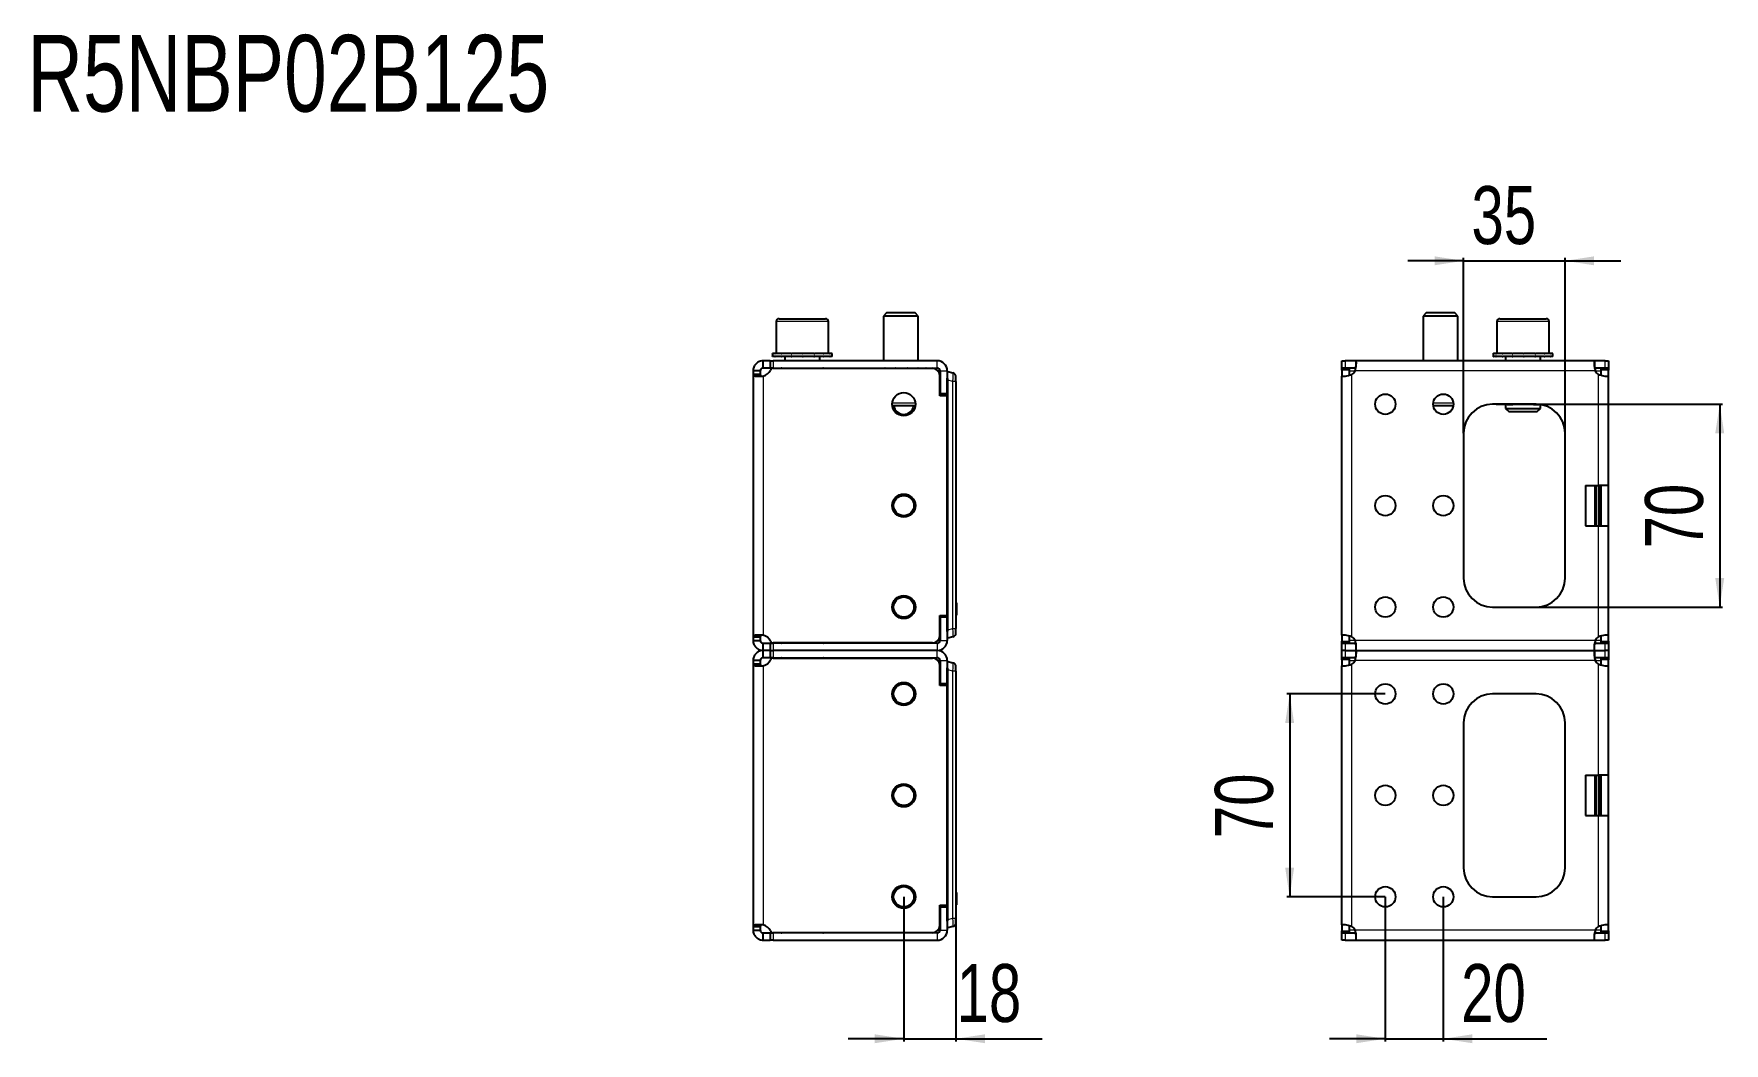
# Model space of a CAD drawing. Header units: millimetres. Extents: x 0 to 3180, y -308 to 602.
# Drawn here: x 1529 to 2112, y 254 to 602 of the extents above; entities that cross this region are included whole.
import ezdxf

# ---------------------------------------------------------------- set-up
doc = ezdxf.new("R2010")
doc.units = ezdxf.units.MM
doc.layers.add('FORMAT', color=7, linetype='Continuous')
doc.styles.add('SLDTEXTSTYLE0', font='TXT', dxfattribs={"width": 0.75})
doc.dimstyles.new('SLDDIMSTYLE0', dxfattribs={"dimtxt": 20, "dimasz": 10, "dimexe": 0, "dimexo": 0.0625, "dimgap": 5, "dimtad": 2, "dimdec": 1, "dimrnd": 1e-09, "dimzin": 12, "dimdsep": 46, "dimtxsty": 'SLDTEXTSTYLE0', "dimsah": 1, "dimcen": 0.09, "dimadec": 0, "dimazin": 3, "dimtfac": 1, "dimtofl": 0, "dimtmove": 0, "dimatfit": 3, "dimfxl": 0, "dimfrac": 2, "dimtolj": 1, "dimtzin": 12, "dimarcsym": 0})
doc.dimstyles.new('SLDDIMSTYLE1', dxfattribs={"dimtxt": 20, "dimasz": 10, "dimexe": 0, "dimexo": 0.0625, "dimgap": 5, "dimtad": 2, "dimdec": 1, "dimrnd": 1e-09, "dimzin": 12, "dimdsep": 46, "dimtxsty": 'SLDTEXTSTYLE0', "dimsah": 1, "dimcen": 0.09, "dimadec": 0, "dimazin": 3, "dimtfac": 1, "dimtmove": 0, "dimatfit": 0, "dimfxl": 0, "dimfrac": 2, "dimtolj": 1, "dimtzin": 12, "dimarcsym": 0})

# ---------------------------------------------------------------- blocks, each defined once
blk = doc.blocks.new('_D_4')
at = {"layer": 'FORMAT'}
for p, q in [((1828.82, 304.38), (1828.82, 254.38)), ((1846.82, 299.63), (1846.82, 254.38)), ((1828.82, 255.38), (1809.59, 255.38)), ((1828.82, 255.38), (1846.82, 255.38)), ((1846.82, 255.38), (1876.6, 255.38))]:
    blk.add_line(p, q, dxfattribs=at)
for points in [[(1828.82, 255.38), (1818.82, 256.92), (1818.82, 253.85)], [(1846.82, 255.38), (1856.82, 253.85), (1856.82, 256.92)]]:
    blk.add_solid(points, dxfattribs=at)
at = {"layer": 'FORMAT', "insert": (1847.04, 281.17), "char_height": 20, "attachment_point": 1, "style": 'SLDTEXTSTYLE0'}
blk.add_mtext('18', dxfattribs=at)
blk = doc.blocks.new('_D_7')
at = {"layer": 'FORMAT'}
for p, q in [((2046.95, 474.39), (2111.3, 474.39)), ((2110.3, 474.39), (2110.3, 404.39)), ((2046.95, 404.39), (2111.3, 404.39))]:
    blk.add_line(p, q, dxfattribs=at)
for points in [[(2110.3, 474.39), (2108.76, 464.39), (2111.84, 464.39)], [(2110.3, 404.39), (2111.84, 414.39), (2108.76, 414.39)]]:
    blk.add_solid(points, dxfattribs=at)
at = {"layer": 'FORMAT', "insert": (2084.52, 424.61), "char_height": 20, "attachment_point": 1, "rotation": 90, "style": 'SLDTEXTSTYLE0'}
blk.add_mtext('70', dxfattribs=at)
blk = doc.blocks.new('_D_8')
at = {"layer": 'FORMAT'}
for p, q in [((2021.94, 464.4), (2021.94, 524.89)), ((2056.94, 464.4), (2056.94, 524.89)), ((2021.94, 523.89), (2002.71, 523.89)), ((2021.94, 523.89), (2056.94, 523.89)), ((2056.94, 523.89), (2076.17, 523.89))]:
    blk.add_line(p, q, dxfattribs=at)
for points in [[(2021.94, 523.89), (2011.94, 525.43), (2011.94, 522.35)], [(2056.94, 523.89), (2066.94, 522.35), (2066.94, 525.43)]]:
    blk.add_solid(points, dxfattribs=at)
at = {"layer": 'FORMAT', "insert": (2024.66, 549.67), "char_height": 20, "attachment_point": 1, "style": 'SLDTEXTSTYLE0'}
blk.add_mtext('35', dxfattribs=at)
blk = doc.blocks.new('_D_9')
at = {"layer": 'FORMAT'}
for p, q in [((1994.94, 304.38), (1994.94, 254.38)), ((2014.94, 304.38), (2014.94, 254.38)), ((1994.94, 255.38), (1975.71, 255.38)), ((1994.94, 255.38), (2014.94, 255.38)), ((2014.94, 255.38), (2050.66, 255.38))]:
    blk.add_line(p, q, dxfattribs=at)
for points in [[(1994.94, 255.38), (1984.94, 256.92), (1984.94, 253.85)], [(2014.94, 255.38), (2024.94, 253.85), (2024.94, 256.92)]]:
    blk.add_solid(points, dxfattribs=at)
at = {"layer": 'FORMAT', "insert": (2021.1, 281.17), "char_height": 20, "attachment_point": 1, "style": 'SLDTEXTSTYLE0'}
blk.add_mtext('20', dxfattribs=at)
blk = doc.blocks.new('_D_10')
at = {"layer": 'FORMAT'}
for p, q in [((1994.93, 374.39), (1960.94, 374.39)), ((1961.94, 374.39), (1961.94, 304.39)), ((1994.93, 304.39), (1960.94, 304.39))]:
    blk.add_line(p, q, dxfattribs=at)
for points in [[(1961.94, 374.39), (1960.4, 364.39), (1963.47, 364.39)], [(1961.94, 304.39), (1963.47, 314.39), (1960.4, 314.39)]]:
    blk.add_solid(points, dxfattribs=at)
at = {"layer": 'FORMAT', "insert": (1936.15, 324.61), "char_height": 20, "attachment_point": 1, "rotation": 90, "style": 'SLDTEXTSTYLE0'}
blk.add_mtext('70', dxfattribs=at)

msp = doc.modelspace()

# ---------------------------------------------------------------- linework, layer by layer
at = {"color": 7, "linetype": 'Continuous', "lineweight": 25}
for p, q in [((1784.82, 502.89), (1784.82, 491.89)), ((1785.82, 503.89), (1801.82, 503.89)), ((1802.82, 491.89), (1802.82, 502.89)), ((1822.89, 505.89), (1821.82, 504.82)), ((1821.82, 504.82), (1821.82, 489.39)), ((1833.82, 504.82), (1821.82, 504.82)), ((1832.74, 505.89), (1822.89, 505.89)), ((1833.82, 504.82), (1832.74, 505.89)), ((1833.82, 489.39), (1833.82, 504.82)), ((2009.02, 505.89), (2007.94, 504.82)), ((2007.94, 504.82), (2007.94, 489.39)), ((2019.94, 504.82), (2007.94, 504.82)), ((2018.87, 505.89), (2009.02, 505.89)), ((2019.94, 504.82), (2018.87, 505.89)), ((2019.94, 489.39), (2019.94, 504.82)), ((2033.44, 502.89), (2033.44, 491.89)), ((2034.44, 503.89), (2042.26, 503.89)), ((2042.26, 503.89), (2050.44, 503.89)), ((2051.44, 491.89), (2051.44, 502.89)), ((1783.57, 491.89), (1783.57, 490.89)), ((1783.57, 491.89), (1783.57, 491.64)), ((1784.37, 491.89), (1783.57, 491.89)), ((1783.57, 491.89), (1783.57, 491.89)), ((1783.57, 490.89), (1783.57, 491.14)), ((1784.37, 490.89), (1783.57, 490.89)), ((1783.57, 490.89), (1783.57, 490.89)), ((1784.37, 491.89), (1784.47, 491.89)), ((1784.37, 490.89), (1784.47, 490.89)), ((1784.47, 491.89), (1784.47, 491.64)), ((1786.61, 491.89), (1784.47, 491.89)), ((1784.47, 490.89), (1784.47, 491.14)), ((1786.61, 490.89), (1784.47, 490.89)), ((1786.61, 491.89), (1786.79, 491.89)), ((1786.61, 490.89), (1786.79, 490.89)), ((1786.79, 491.89), (1786.79, 491.64)), ((1789.94, 491.89), (1786.79, 491.89)), ((1786.79, 490.89), (1786.79, 491.14)), ((1789.94, 490.89), (1786.79, 490.89)), ((1787.82, 490.89), (1787.82, 489.39)), ((1789.94, 491.89), (1790.18, 491.89)), ((1789.94, 490.89), (1790.18, 490.89)), ((1790.18, 491.89), (1790.18, 491.64)), ((1793.87, 491.89), (1790.18, 491.89)), ((1790.18, 490.89), (1790.18, 491.14)), ((1793.87, 490.89), (1790.18, 490.89)), ((1793.87, 491.89), (1793.96, 491.89)), ((1793.87, 490.89), (1794.05, 490.89)), ((1794.05, 490.89), (1794.12, 490.89)), ((1794.08, 491.89), (1794.12, 491.89)), ((1794.12, 491.89), (1794.12, 491.64)), ((1797.79, 491.89), (1794.12, 491.89)), ((1794.12, 490.89), (1794.12, 491.14)), ((1797.79, 490.89), (1794.12, 490.89)), ((1797.79, 491.89), (1798.02, 491.89)), ((1797.79, 490.89), (1798.02, 490.89)), ((1798.02, 491.89), (1798.02, 491.64)), ((1801.1, 491.89), (1798.02, 491.89)), ((1798.02, 490.89), (1798.02, 491.14)), ((1801.1, 490.89), (1798.02, 490.89)), ((1799.82, 489.39), (1799.82, 490.89)), ((1801.1, 491.89), (1801.28, 491.89)), ((1801.1, 490.89), (1801.28, 490.89)), ((1801.28, 491.89), (1801.28, 491.64)), ((1803.31, 491.89), (1801.28, 491.89)), ((1801.28, 490.89), (1801.28, 491.14)), ((1803.31, 490.89), (1801.28, 490.89)), ((1803.31, 491.89), (1803.4, 491.89)), ((1803.31, 490.89), (1803.4, 490.89)), ((1803.4, 491.89), (1803.4, 491.64)), ((1804.07, 491.89), (1803.4, 491.89)), ((1803.4, 490.89), (1803.4, 491.14)), ((1804.07, 490.89), (1803.4, 490.89)), ((1804.07, 490.89), (1804.07, 491.89)), ((2032.19, 491.89), (2032.19, 490.89)), ((2032.19, 491.89), (2032.2, 491.89)), ((2032.19, 490.89), (2032.2, 490.89)), ((2032.2, 491.89), (2032.2, 491.64)), ((2033.03, 491.89), (2032.2, 491.89)), ((2032.2, 490.89), (2032.2, 491.14)), ((2033.03, 490.89), (2032.2, 490.89)), ((2033.03, 491.89), (2033.13, 491.89)), ((2033.03, 490.89), (2033.13, 490.89)), ((2033.13, 491.89), (2033.13, 491.64)), ((2035.3, 491.89), (2033.13, 491.89)), ((2033.13, 490.89), (2033.13, 491.14)), ((2035.3, 490.89), (2033.13, 490.89)), ((2035.3, 491.89), (2035.48, 491.89)), ((2035.3, 490.89), (2035.48, 490.89)), ((2035.48, 491.89), (2035.48, 491.64)), ((2038.65, 491.89), (2035.48, 491.89)), ((2035.48, 490.89), (2035.48, 491.14)), ((2038.65, 490.89), (2035.48, 490.89)), ((2036.44, 490.89), (2036.44, 489.39)), ((2038.65, 491.89), (2038.89, 491.89)), ((2038.65, 490.89), (2038.89, 490.89)), ((2038.89, 491.89), (2038.89, 491.64)), ((2042.59, 491.89), (2038.89, 491.89)), ((2038.89, 490.89), (2038.89, 491.14)), ((2042.59, 490.89), (2038.89, 490.89)), ((2042.59, 491.89), (2042.66, 491.89)), ((2042.59, 490.89), (2042.74, 490.89)), ((2042.74, 490.89), (2042.84, 490.89)), ((2042.79, 491.89), (2042.84, 491.89)), ((2042.84, 491.89), (2042.84, 491.64)), ((2046.5, 491.89), (2042.84, 491.89)), ((2042.84, 490.89), (2042.84, 491.14)), ((2046.5, 490.89), (2042.84, 490.89)), ((2046.5, 491.89), (2046.73, 491.89)), ((2046.5, 490.89), (2046.73, 490.89)), ((2046.73, 491.89), (2046.73, 491.64)), ((2049.79, 491.89), (2046.73, 491.89)), ((2046.73, 490.89), (2046.73, 491.14)), ((2049.79, 490.89), (2046.73, 490.89)), ((2048.44, 489.39), (2048.44, 490.89)), ((2049.79, 491.89), (2049.96, 491.89)), ((2049.79, 490.89), (2049.96, 490.89)), ((2049.96, 491.89), (2049.96, 491.64)), ((2051.97, 491.89), (2049.96, 491.89)), ((2049.96, 490.89), (2049.96, 491.14)), ((2051.97, 490.89), (2049.96, 490.89)), ((2051.97, 491.89), (2052.06, 491.89)), ((2051.97, 490.89), (2052.06, 490.89)), ((2052.06, 491.89), (2052.06, 491.64)), ((2052.69, 491.89), (2052.06, 491.89)), ((2052.06, 490.89), (2052.06, 491.14)), ((2052.69, 490.89), (2052.06, 490.89)), ((2052.69, 490.89), (2052.69, 491.89)), ((1776.82, 485.89), (1776.82, 484.67)), ((1779.32, 485.89), (1776.82, 485.89)), ((1776.82, 484.67), (1776.82, 394.11)), ((1779.32, 484.67), (1776.82, 484.67)), ((1779.32, 485.89), (1779.32, 484.67)), ((1780.32, 486.89), (1780.32, 489.39)), ((1782.72, 489.39), (1780.32, 489.39)), ((1782.72, 486.89), (1780.32, 486.89)), ((1782.72, 489.39), (1782.72, 486.89)), ((1782.72, 489.39), (1783.72, 489.39)), ((1783.72, 486.89), (1782.72, 486.89)), ((1840.32, 489.39), (1783.72, 489.39)), ((1783.72, 486.89), (1840.32, 486.89)), ((1783.74, 486.79), (1838.72, 486.79)), ((1817.57, 486.89), (1817.57, 486.79)), ((1817.86, 486.89), (1817.86, 486.79)), ((1819.55, 486.89), (1819.55, 486.79)), ((1822.49, 486.89), (1822.49, 486.79)), ((1826.25, 486.89), (1826.25, 486.79)), ((1830.25, 486.89), (1830.25, 486.79)), ((1833.87, 486.89), (1833.87, 486.79)), ((1836.58, 486.89), (1836.58, 486.79)), ((1837.95, 486.89), (1837.95, 486.79)), ((1838.07, 486.79), (1838.07, 486.89)), ((1841.22, 477.29), (1841.22, 484.29)), ((1841.32, 485.89), (1841.32, 477.94)), ((1843.82, 485.89), (1843.82, 477.94)), ((1843.82, 485.64), (1844.02, 485.64)), ((1844.02, 485.64), (1845.71, 485.19)), ((1979.94, 486.89), (1979.94, 489.39)), ((1979.94, 489.39), (1981.05, 489.39)), ((1981.05, 486.89), (1979.94, 486.89)), ((1979.94, 486.89), (1979.94, 486.79)), ((1979.94, 486.79), (1982.44, 486.79)), ((1979.94, 486.18), (1979.94, 486.79)), ((1979.94, 486.18), (1979.94, 484.12)), ((1979.94, 394.67), (1979.94, 484.12)), ((1979.94, 484.12), (1981.04, 484.12)), ((1984.77, 489.39), (1981.05, 489.39)), ((1984.77, 486.89), (1981.05, 486.89)), ((1982.44, 486.79), (1982.44, 486.18)), ((1982.44, 486.18), (1982.44, 484.36)), ((2067.11, 489.39), (1984.77, 489.39)), ((1984.77, 489.39), (1984.77, 487.18)), ((2067.11, 489.39), (2067.11, 486.89)), ((2070.83, 489.39), (2067.11, 489.39)), ((2070.83, 486.89), (2067.11, 486.89)), ((2069.44, 486.79), (2071.94, 486.79)), ((2069.44, 486.18), (2069.44, 486.79)), ((2069.44, 484.34), (2069.44, 486.18)), ((2070.83, 489.39), (2071.94, 489.39)), ((2071.94, 486.89), (2070.83, 486.89)), ((2071.94, 489.39), (2071.94, 486.89)), ((2071.94, 486.79), (2071.94, 486.89)), ((2071.94, 486.79), (2071.94, 486.18)), ((2071.94, 484.12), (2071.94, 486.18)), ((2071.94, 446.39), (2071.94, 484.12)), ((1841.22, 478.87), (1841.32, 478.66)), ((1843.82, 395.92), (1843.82, 483.37)), ((1844.02, 396.54), (1844.02, 482.74)), ((1846.82, 482.29), (1846.82, 483.74)), ((1846.82, 482.29), (1846.82, 407.84)), ((1832.79, 473.89), (1824.85, 473.89)), ((1843.82, 477.29), (1841.22, 477.29)), ((1843.82, 477.94), (1841.32, 477.94)), ((1843.82, 477.29), (1843.82, 401.49)), ((2018.41, 473.89), (2011.48, 473.89)), ((2046.94, 474.39), (2031.94, 474.39)), ((2033.61, 474.29), (2033.59, 474.29)), ((2033.61, 474.29), (2033.61, 474.29)), ((2033.71, 474.29), (2033.61, 474.29)), ((2033.71, 474.39), (2033.71, 474.29)), ((2036.97, 474.29), (2033.71, 474.29)), ((2036.44, 474.29), (2036.44, 472.97)), ((2036.44, 472.97), (2037.52, 471.89)), ((2036.44, 472.97), (2042.3, 472.97)), ((2036.97, 474.29), (2038.87, 474.29)), ((2039.42, 474.29), (2038.87, 474.29)), ((2045.46, 474.29), (2039.42, 474.29)), ((2042.3, 472.97), (2048.44, 472.97)), ((2046.02, 474.29), (2045.46, 474.29)), ((2046.02, 474.29), (2047.92, 474.29)), ((2047.37, 471.89), (2048.44, 472.97)), ((2048.35, 474.29), (2047.92, 474.29)), ((2048.44, 472.97), (2048.44, 474.28)), ((2037.52, 471.89), (2042.33, 471.89)), ((2042.33, 471.89), (2047.37, 471.89)), ((2021.94, 464.39), (2021.94, 414.39)), ((2056.94, 414.39), (2056.94, 464.39)), ((2063.94, 446.39), (2068.44, 446.39)), ((2063.94, 446.39), (2063.94, 432.39)), ((2071.94, 446.39), (2068.44, 446.39)), ((2069.44, 432.39), (2069.44, 446.39)), ((2071.94, 432.39), (2071.94, 446.39)), ((2063.94, 432.39), (2068.44, 432.39)), ((2068.44, 432.39), (2071.94, 432.39)), ((2071.94, 394.67), (2071.94, 432.39)), ((1846.82, 407.84), (1846.82, 399.64)), ((1847.02, 405.9), (1846.82, 405.9)), ((1847.02, 405.86), (1846.82, 405.86)), ((1847.02, 405.84), (1846.82, 405.84)), ((1847.02, 405.4), (1847.02, 402.08)), ((2031.94, 404.39), (2046.94, 404.39)), ((1841.22, 401.49), (1843.82, 401.49)), ((1841.22, 394.49), (1841.22, 401.49)), ((1841.22, 400.41), (1841.32, 400.63)), ((1841.32, 400.84), (1841.32, 392.89)), ((1843.82, 400.84), (1841.32, 400.84)), ((1843.82, 400.84), (1843.82, 392.89)), ((1847.02, 401.64), (1846.82, 401.64)), ((1847.02, 401.59), (1846.82, 401.59)), ((1846.82, 399.64), (1846.82, 396.99)), ((1846.82, 395.54), (1846.82, 396.99)), ((1776.82, 394.11), (1779.32, 394.11)), ((1776.82, 394.11), (1776.82, 392.89)), ((1776.82, 392.89), (1779.32, 392.89)), ((1779.32, 394.11), (1779.32, 392.89)), ((1780.32, 389.39), (1780.32, 391.89)), ((1780.32, 391.89), (1782.72, 391.89)), ((1782.72, 391.89), (1782.72, 389.39)), ((1782.72, 391.89), (1783.72, 391.89)), ((1840.32, 391.89), (1783.72, 391.89)), ((1838.72, 391.99), (1783.74, 391.99)), ((1844.02, 393.64), (1843.82, 393.64)), ((1845.71, 394.09), (1844.02, 393.64)), ((1979.94, 394.67), (1979.94, 392.6)), ((1979.94, 391.99), (1979.94, 392.6)), ((1982.44, 391.99), (1979.94, 391.99)), ((1979.94, 391.99), (1979.94, 391.89)), ((1979.94, 389.39), (1979.94, 391.89)), ((1979.94, 391.89), (1981.05, 391.89)), ((1981.05, 391.89), (1984.77, 391.89)), ((1982.44, 394.44), (1982.44, 392.6)), ((1982.44, 392.6), (1982.44, 391.99)), ((1984.77, 391.89), (1984.77, 389.39)), ((2067.11, 391.89), (2070.83, 391.89)), ((2067.11, 389.39), (2067.11, 391.61)), ((2069.44, 392.6), (2069.44, 394.42)), ((2069.44, 391.99), (2069.44, 392.6)), ((2071.94, 391.99), (2069.44, 391.99)), ((2070.83, 391.89), (2071.94, 391.89)), ((2071.94, 394.67), (2070.85, 394.67)), ((2071.94, 392.6), (2071.94, 394.67)), ((2071.94, 392.6), (2071.94, 391.99)), ((2071.94, 391.89), (2071.94, 391.99)), ((2071.94, 391.89), (2071.94, 389.39)), ((1776.82, 385.89), (1776.82, 384.67)), ((1779.32, 385.89), (1776.82, 385.89)), ((1779.32, 385.89), (1779.32, 384.67)), ((1780.32, 386.89), (1780.32, 389.39)), ((1782.72, 389.39), (1780.32, 389.39)), ((1782.72, 386.89), (1780.32, 386.89)), ((1782.72, 389.39), (1782.72, 386.89)), ((1782.72, 389.39), (1783.72, 389.39)), ((1783.72, 386.89), (1782.72, 386.89)), ((1840.32, 389.39), (1783.72, 389.39)), ((1783.72, 386.89), (1840.32, 386.89)), ((1783.74, 386.79), (1838.72, 386.79)), ((1841.32, 385.89), (1841.32, 377.94)), ((1843.82, 385.89), (1843.82, 377.94)), ((1843.82, 385.64), (1844.02, 385.64)), ((1844.02, 385.64), (1845.71, 385.19)), ((1981.05, 389.39), (1979.94, 389.39)), ((1979.94, 386.89), (1979.94, 389.39)), ((1981.05, 386.89), (1979.94, 386.89)), ((1979.94, 386.89), (1979.94, 386.79)), ((1979.94, 386.79), (1982.44, 386.79)), ((1979.94, 386.18), (1979.94, 386.79)), ((1979.94, 386.18), (1979.94, 384.12)), ((1981.05, 389.39), (1984.77, 389.39)), ((1984.77, 386.89), (1981.05, 386.89)), ((1982.44, 386.79), (1982.44, 386.18)), ((1982.44, 386.18), (1982.44, 384.36)), ((1984.77, 389.39), (2067.11, 389.39)), ((1984.77, 389.39), (1984.77, 387.18)), ((2067.11, 389.39), (2070.83, 389.39)), ((2067.11, 389.39), (2067.11, 386.89)), ((2070.83, 386.89), (2067.11, 386.89)), ((2069.44, 386.79), (2071.94, 386.79)), ((2069.44, 386.18), (2069.44, 386.79)), ((2069.44, 384.34), (2069.44, 386.18)), ((2071.94, 389.39), (2070.83, 389.39)), ((2071.94, 386.89), (2070.83, 386.89)), ((2071.94, 389.39), (2071.94, 386.89)), ((2071.94, 386.79), (2071.94, 386.89)), ((2071.94, 386.79), (2071.94, 386.18)), ((2071.94, 384.12), (2071.94, 386.18)), ((1776.82, 384.67), (1776.82, 294.11)), ((1779.32, 384.67), (1776.82, 384.67)), ((1841.22, 377.29), (1841.22, 384.29)), ((1843.82, 295.92), (1843.82, 383.37)), ((1844.02, 296.54), (1844.02, 382.74)), ((1846.82, 382.29), (1846.82, 383.74)), ((1846.82, 382.29), (1846.82, 307.84)), ((1979.94, 294.67), (1979.94, 384.12)), ((1979.94, 384.12), (1981.04, 384.12)), ((2071.94, 346.39), (2071.94, 384.12)), ((1841.22, 378.87), (1841.32, 378.66)), ((1843.82, 377.29), (1841.22, 377.29)), ((1843.82, 377.94), (1841.32, 377.94)), ((1843.82, 377.29), (1843.82, 301.49)), ((2046.94, 374.39), (2031.94, 374.39)), ((2021.94, 364.39), (2021.94, 314.39)), ((2056.94, 314.39), (2056.94, 364.39)), ((2063.94, 346.39), (2068.44, 346.39)), ((2063.94, 346.39), (2063.94, 332.39)), ((2071.94, 346.39), (2068.44, 346.39)), ((2069.44, 332.39), (2069.44, 346.39)), ((2071.94, 332.39), (2071.94, 346.39)), ((2063.94, 332.39), (2068.44, 332.39)), ((2068.44, 332.39), (2071.94, 332.39)), ((2071.94, 294.67), (2071.94, 332.39)), ((1846.82, 307.84), (1846.82, 299.64)), ((1847.02, 305.9), (1846.82, 305.9)), ((1847.02, 305.86), (1846.82, 305.86)), ((1847.02, 305.84), (1846.82, 305.84)), ((1847.02, 305.4), (1847.02, 302.08)), ((2031.94, 304.39), (2046.94, 304.39)), ((1841.22, 301.49), (1843.82, 301.49)), ((1841.22, 294.49), (1841.22, 301.49)), ((1841.22, 300.41), (1841.32, 300.63)), ((1841.32, 300.84), (1841.32, 292.89)), ((1843.82, 300.84), (1841.32, 300.84)), ((1843.82, 300.84), (1843.82, 292.89)), ((1847.02, 301.64), (1846.82, 301.64)), ((1847.02, 301.59), (1846.82, 301.59)), ((1846.82, 299.64), (1846.82, 296.99)), ((1776.82, 294.11), (1779.32, 294.11)), ((1776.82, 294.11), (1776.82, 292.89)), ((1776.82, 292.89), (1779.32, 292.89)), ((1779.32, 294.11), (1779.32, 292.89)), ((1780.32, 289.39), (1780.32, 291.89)), ((1780.32, 291.89), (1782.72, 291.89)), ((1782.72, 291.89), (1782.72, 289.39)), ((1782.72, 291.89), (1783.72, 291.89)), ((1840.32, 291.89), (1783.72, 291.89)), ((1838.72, 291.99), (1783.74, 291.99)), ((1844.02, 293.64), (1843.82, 293.64)), ((1845.71, 294.09), (1844.02, 293.64)), ((1846.82, 295.54), (1846.82, 296.99)), ((1979.94, 294.67), (1979.94, 292.6)), ((1979.94, 291.99), (1979.94, 292.6)), ((1982.44, 291.99), (1979.94, 291.99)), ((1979.94, 291.99), (1979.94, 291.89)), ((1979.94, 289.39), (1979.94, 291.89)), ((1979.94, 291.89), (1981.05, 291.89)), ((1981.05, 291.89), (1984.77, 291.89)), ((1982.44, 294.44), (1982.44, 292.6)), ((1982.44, 292.6), (1982.44, 291.99)), ((1984.77, 291.89), (1984.77, 289.39)), ((2067.11, 291.89), (2070.83, 291.89)), ((2067.11, 289.39), (2067.11, 291.61)), ((2069.44, 292.6), (2069.44, 294.42)), ((2069.44, 291.99), (2069.44, 292.6)), ((2071.94, 291.99), (2069.44, 291.99)), ((2070.83, 291.89), (2071.94, 291.89)), ((2071.94, 294.67), (2070.85, 294.67)), ((2071.94, 292.6), (2071.94, 294.67)), ((2071.94, 292.6), (2071.94, 291.99)), ((2071.94, 291.89), (2071.94, 291.99)), ((2071.94, 291.89), (2071.94, 289.39)), ((1780.32, 289.39), (1782.72, 289.39)), ((1783.72, 289.39), (1782.72, 289.39)), ((1783.72, 289.39), (1840.32, 289.39)), ((1981.05, 289.39), (1979.94, 289.39)), ((1981.05, 289.39), (1984.77, 289.39)), ((1984.77, 289.39), (2067.11, 289.39)), ((2067.11, 289.39), (2070.83, 289.39)), ((2071.94, 289.39), (2070.83, 289.39))]:
    msp.add_line(p, q, dxfattribs=at)
at = {"color": 8, "linetype": 'Continuous', "lineweight": 18}
for p, q in [((1802.82, 502.89), (1784.82, 502.89)), ((2042.23, 502.89), (2033.44, 502.89)), ((2051.44, 502.89), (2042.23, 502.89)), ((1780.32, 484.12), (1780.32, 394.67)), ((1783.72, 489.39), (1783.72, 486.89)), ((1840.32, 486.89), (1840.32, 489.39)), ((1841.32, 485.89), (1843.82, 485.89)), ((1982.44, 486.18), (1979.94, 486.18)), ((1981.05, 489.39), (1981.05, 486.89)), ((1982.44, 485.89), (1984.53, 485.89)), ((1983.44, 394.11), (1983.44, 484.67)), ((2067.36, 485.89), (1984.53, 485.89)), ((2067.36, 485.89), (2069.44, 485.89)), ((2068.44, 446.39), (2068.44, 484.67)), ((2071.94, 486.18), (2069.44, 486.18)), ((2070.83, 486.89), (2070.83, 489.39)), ((1845.71, 482.29), (1844.02, 482.74)), ((1845.71, 396.99), (1845.71, 482.29)), ((1846.82, 482.29), (1845.71, 482.29)), ((1824.85, 474.89), (1832.79, 474.89)), ((1843.62, 477.29), (1843.62, 477.94)), ((2011.48, 474.89), (2018.41, 474.89)), ((2038.87, 474.39), (2038.87, 474.29)), ((2039.42, 474.39), (2039.42, 474.29)), ((2045.46, 474.39), (2045.46, 474.29)), ((2046.02, 474.39), (2046.02, 474.29)), ((2067.25, 432.39), (2067.25, 446.39)), ((2067.45, 446.39), (2067.45, 432.39)), ((2067.55, 432.39), (2067.55, 446.39)), ((2067.75, 446.39), (2067.75, 432.39)), ((2068.63, 432.39), (2068.63, 446.39)), ((2068.83, 446.39), (2068.83, 432.39)), ((2068.94, 432.39), (2068.94, 446.39)), ((2069.14, 446.39), (2069.14, 432.39)), ((2068.44, 394.11), (2068.44, 432.39)), ((1847.02, 405.4), (1846.82, 405.4)), ((1843.62, 400.84), (1843.62, 401.49)), ((1844.02, 396.54), (1845.71, 396.99)), ((1845.71, 396.99), (1846.82, 396.99)), ((1847.02, 402.08), (1846.82, 402.08)), ((1783.72, 391.89), (1783.72, 389.39)), ((1840.32, 391.89), (1840.32, 389.39)), ((1841.32, 392.89), (1843.82, 392.89)), ((1979.94, 392.6), (1982.44, 392.6)), ((1981.05, 391.89), (1981.05, 389.39)), ((1984.53, 392.89), (1982.44, 392.89)), ((2067.36, 392.89), (1984.53, 392.89)), ((2069.44, 392.89), (2067.36, 392.89)), ((2069.44, 392.6), (2071.94, 392.6)), ((2070.83, 389.39), (2070.83, 391.89)), ((1783.72, 389.39), (1783.72, 386.89)), ((1840.32, 386.89), (1840.32, 389.39)), ((1841.32, 385.89), (1843.82, 385.89)), ((1982.44, 386.18), (1979.94, 386.18)), ((1981.05, 389.39), (1981.05, 386.89)), ((1982.44, 385.89), (1984.53, 385.89)), ((2067.36, 385.89), (1984.53, 385.89)), ((2067.36, 385.89), (2069.44, 385.89)), ((2071.94, 386.18), (2069.44, 386.18)), ((2070.83, 386.89), (2070.83, 389.39)), ((1780.32, 384.12), (1780.32, 294.67)), ((1845.71, 382.29), (1844.02, 382.74)), ((1845.71, 296.99), (1845.71, 382.29)), ((1846.82, 382.29), (1845.71, 382.29)), ((1983.44, 294.11), (1983.44, 384.67)), ((2068.44, 346.39), (2068.44, 384.67)), ((1843.62, 377.29), (1843.62, 377.94)), ((2067.25, 332.39), (2067.25, 346.39)), ((2067.45, 346.39), (2067.45, 332.39)), ((2067.55, 332.39), (2067.55, 346.39)), ((2067.75, 346.39), (2067.75, 332.39)), ((2068.63, 332.39), (2068.63, 346.39)), ((2068.83, 346.39), (2068.83, 332.39)), ((2068.94, 332.39), (2068.94, 346.39)), ((2069.14, 346.39), (2069.14, 332.39)), ((2068.44, 294.11), (2068.44, 332.39)), ((1847.02, 305.4), (1846.82, 305.4)), ((1843.62, 300.84), (1843.62, 301.49)), ((1847.02, 302.08), (1846.82, 302.08)), ((1783.72, 291.89), (1783.72, 289.39)), ((1840.32, 291.89), (1840.32, 289.39)), ((1841.32, 292.89), (1843.82, 292.89)), ((1844.02, 296.54), (1845.71, 296.99)), ((1845.71, 296.99), (1846.82, 296.99)), ((1979.94, 292.6), (1982.44, 292.6)), ((1981.05, 291.89), (1981.05, 289.39)), ((1984.53, 292.89), (1982.44, 292.89)), ((2067.36, 292.89), (1984.53, 292.89)), ((2069.44, 292.89), (2067.36, 292.89)), ((2069.44, 292.6), (2071.94, 292.6)), ((2070.83, 289.39), (2070.83, 291.89))]:
    msp.add_line(p, q, dxfattribs=at)
at = {"color": 7, "linetype": 'Continuous', "lineweight": 25}
for centre, radius in [((1828.82, 474.39), 4), ((1994.94, 474.39), 3.5), ((2014.94, 474.39), 3.5), ((1828.82, 439.39), 4), ((1828.82, 439.39), 3.5), ((1994.94, 439.39), 3.5), ((2014.94, 439.39), 3.5), ((1828.82, 404.39), 4), ((1828.82, 404.39), 3.5), ((1994.94, 404.39), 3.5), ((2014.94, 404.39), 3.5), ((1828.82, 374.39), 4), ((1828.82, 374.39), 3.5), ((1994.94, 374.39), 3.5), ((2014.94, 374.39), 3.5), ((1828.82, 339.39), 4), ((1828.82, 339.39), 3.5), ((1994.94, 339.39), 3.5), ((2014.94, 339.39), 3.5), ((1828.82, 304.39), 4), ((1828.82, 304.39), 3.5), ((1994.94, 304.39), 3.5), ((2014.94, 304.39), 3.5)]:
    msp.add_circle(centre, radius, dxfattribs=at)
for centre, radius, start, end in [((1785.82, 502.89), 1, 90, 180), ((1801.82, 502.89), 1, 0, 90), ((2034.44, 502.89), 1, 90, 180), ((2050.44, 502.89), 1, 0, 90), ((1779.6, 487.54), 3.5, 281.89481, 337.11462), ((1783.74, 485.79), 1, 90, 157.11462), ((1786.47, 486.54), 0.35, 45.58469, 90), ((1801.17, 486.54), 0.35, 90, 134.41531), ((1838.72, 484.29), 2.5, 360, 90), ((1840.32, 485.89), 3.5, 360, 90), ((1840.32, 485.89), 1, 360, 90), ((1845.32, 483.74), 1.5, 0, 75), ((1981.44, 487.54), 3.5, 304.8499, 331.87293), ((2070.44, 487.54), 3.5, 208.12707, 235.1501), ((1828.82, 474.39), 3.5, 188.21321, 351.78679), ((2031.94, 464.39), 10, 90, 180), ((2046.94, 464.39), 10, 0, 90), ((2031.94, 414.39), 10, 180, 270), ((2046.94, 414.39), 10, 270, 0), ((1779.6, 391.24), 3.5, 22.88538, 78.10519), ((1783.74, 392.99), 1, 202.88538, 270), ((1786.47, 392.24), 0.35, 270, 314.41531), ((1801.17, 392.24), 0.35, 225.58469, 270), ((1838.72, 394.49), 2.5, 270, 0), ((1840.32, 392.89), 3.5, 270, 0), ((1840.32, 392.89), 1, 270, 0), ((1845.32, 395.54), 1.5, 285, 0), ((1981.44, 391.24), 3.5, 28.12707, 55.1501), ((2070.44, 391.24), 3.5, 124.8499, 151.87293), ((1779.6, 387.54), 3.5, 281.89481, 337.11462), ((1783.74, 385.79), 1, 90, 157.11462), ((1786.47, 386.54), 0.35, 45.58469, 90), ((1801.17, 386.54), 0.35, 90, 134.41531), ((1838.72, 384.29), 2.5, 360, 90), ((1840.32, 385.89), 3.5, 360, 90), ((1840.32, 385.89), 1, 360, 90), ((1845.32, 383.74), 1.5, 0, 75), ((1981.44, 387.54), 3.5, 304.8499, 331.87293), ((2070.44, 387.54), 3.5, 208.12707, 235.1501), ((2031.94, 364.39), 10, 90, 180), ((2046.94, 364.39), 10, 0, 90), ((2031.94, 314.39), 10, 180, 270), ((2046.94, 314.39), 10, 270, 0), ((1779.6, 291.24), 3.5, 22.88538, 78.10519), ((1783.74, 292.99), 1, 202.88538, 270), ((1786.47, 292.24), 0.35, 270, 314.41531), ((1801.17, 292.24), 0.35, 225.58469, 270), ((1838.72, 294.49), 2.5, 270, 0), ((1840.32, 292.89), 3.5, 270, 0), ((1840.32, 292.89), 1, 270, 0), ((1845.32, 295.54), 1.5, 285, 0), ((1981.44, 291.24), 3.5, 28.12707, 55.1501), ((2070.44, 291.24), 3.5, 124.8499, 151.87293)]:
    msp.add_arc(centre, radius, start, end, dxfattribs=at)
at = {"color": 8, "linetype": 'Continuous', "lineweight": 18}
for centre, major_axis, start_param, end_param in [((1845.32, 482.19), (0.38, 3), 4.762686, 6.266445), ((1845.32, 397.1), (-0.38, 3), 3.158333, 4.662092), ((1845.32, 382.19), (0.38, 3), 4.762686, 6.266445), ((1845.32, 297.1), (-0.38, 3), 3.158333, 4.662092)]:
    msp.add_ellipse(centre, major_axis=major_axis, ratio=0.123038, start_param=start_param, end_param=end_param, dxfattribs=at)
at = {"color": 7, "linetype": 'Continuous', "lineweight": 25}
for centre, major_axis, start_param, end_param in [((1832.43, 485.64), (11.57, -3.1), 0.067037, 0.253072), ((1832.43, 393.64), (11.57, 3.1), 6.030113, 6.216148), ((1832.43, 385.64), (11.57, -3.1), 0.067037, 0.253072), ((1832.43, 293.64), (11.57, 3.1), 6.030113, 6.216148)]:
    msp.add_ellipse(centre, major_axis=major_axis, ratio=0.250563, start_param=start_param, end_param=end_param, dxfattribs=at)
for points, knots in [([(1783.57, 491.64), (1783.57, 491.68), (1783.57, 491.75), (1783.57, 491.83), (1783.57, 491.87), (1783.57, 491.89)], [0, 0, 0, 0, 0.499981, 0.749988, 1, 1, 1, 1]), ([(1783.57, 490.89), (1783.57, 490.91), (1783.57, 490.95), (1783.57, 491.04), (1783.57, 491.1), (1783.57, 491.14)], [0, 0, 0, 0, 0.25014, 0.50028, 1, 1, 1, 1]), ([(1784.47, 491.64), (1784.45, 491.68), (1784.43, 491.75), (1784.39, 491.83), (1784.38, 491.87), (1784.37, 491.89)], [0, 0, 0, 0, 0.499981, 0.749988, 1, 1, 1, 1]), ([(1784.37, 490.89), (1784.38, 490.91), (1784.39, 490.95), (1784.43, 491.04), (1784.45, 491.1), (1784.47, 491.14)], [0, 0, 0, 0, 0.25014, 0.50028, 1, 1, 1, 1]), ([(1786.79, 491.64), (1786.76, 491.68), (1786.71, 491.75), (1786.65, 491.83), (1786.62, 491.87), (1786.61, 491.89)], [0, 0, 0, 0, 0.499981, 0.749988, 1, 1, 1, 1]), ([(1786.61, 490.89), (1786.62, 490.91), (1786.65, 490.95), (1786.71, 491.04), (1786.76, 491.1), (1786.79, 491.14)], [0, 0, 0, 0, 0.25014, 0.50028, 1, 1, 1, 1]), ([(1790.18, 491.64), (1790.14, 491.68), (1790.08, 491.75), (1790, 491.83), (1789.96, 491.87), (1789.94, 491.89)], [0, 0, 0, 0, 0.499981, 0.749988, 1, 1, 1, 1]), ([(1789.94, 490.89), (1789.96, 490.91), (1790, 490.95), (1790.08, 491.04), (1790.14, 491.1), (1790.18, 491.14)], [0, 0, 0, 0, 0.25014, 0.50028, 1, 1, 1, 1]), ([(1794.12, 491.64), (1794.08, 491.68), (1794.02, 491.75), (1793.93, 491.83), (1793.89, 491.87), (1793.87, 491.89)], [0, 0, 0, 0, 0.499981, 0.749988, 1, 1, 1, 1]), ([(1793.87, 490.89), (1793.89, 490.91), (1793.93, 490.95), (1794.02, 491.04), (1794.08, 491.1), (1794.12, 491.14)], [0, 0, 0, 0, 0.25014, 0.50028, 1, 1, 1, 1]), ([(1794.12, 491.64), (1794.11, 491.71), (1794.08, 491.84), (1794.06, 491.88), (1794.05, 491.89)], [0, 0, 0, 0, 0.561794, 1, 1, 1, 1]), ([(1794.12, 491.14), (1794.11, 491.07), (1794.08, 490.94), (1794.06, 490.91), (1794.05, 490.89)], [0, 0, 0, 0, 0.561794, 1, 1, 1, 1]), ([(1798.02, 491.64), (1797.98, 491.68), (1797.92, 491.75), (1797.85, 491.83), (1797.81, 491.87), (1797.79, 491.89)], [0, 0, 0, 0, 0.499981, 0.749988, 1, 1, 1, 1]), ([(1797.79, 490.89), (1797.81, 490.91), (1797.85, 490.95), (1797.92, 491.04), (1797.98, 491.1), (1798.02, 491.14)], [0, 0, 0, 0, 0.25014, 0.50028, 1, 1, 1, 1]), ([(1801.28, 491.64), (1801.25, 491.68), (1801.2, 491.75), (1801.15, 491.83), (1801.12, 491.87), (1801.1, 491.89)], [0, 0, 0, 0, 0.499981, 0.749988, 1, 1, 1, 1]), ([(1801.1, 490.89), (1801.12, 490.91), (1801.15, 490.95), (1801.2, 491.04), (1801.25, 491.1), (1801.28, 491.14)], [0, 0, 0, 0, 0.25014, 0.50028, 1, 1, 1, 1]), ([(1803.4, 491.64), (1803.38, 491.68), (1803.36, 491.75), (1803.33, 491.83), (1803.32, 491.87), (1803.31, 491.89)], [0, 0, 0, 0, 0.499981, 0.749988, 1, 1, 1, 1]), ([(1803.31, 490.89), (1803.32, 490.91), (1803.33, 490.95), (1803.36, 491.04), (1803.38, 491.1), (1803.4, 491.14)], [0, 0, 0, 0, 0.2501401, 0.5002802, 1, 1, 1, 1]), ([(2032.2, 491.64), (2032.2, 491.68), (2032.2, 491.75), (2032.19, 491.83), (2032.19, 491.87), (2032.19, 491.89)], [0, 0, 0, 0, 0.499981, 0.749988, 1, 1, 1, 1]), ([(2032.19, 490.89), (2032.19, 490.91), (2032.19, 490.95), (2032.2, 491.04), (2032.2, 491.1), (2032.2, 491.14)], [0, 0, 0, 0, 0.25014, 0.50028, 1, 1, 1, 1]), ([(2033.13, 491.64), (2033.11, 491.68), (2033.09, 491.75), (2033.05, 491.83), (2033.04, 491.87), (2033.03, 491.89)], [0, 0, 0, 0, 0.499981, 0.749988, 1, 1, 1, 1]), ([(2033.03, 490.89), (2033.04, 490.91), (2033.05, 490.95), (2033.09, 491.04), (2033.11, 491.1), (2033.13, 491.14)], [0, 0, 0, 0, 0.2501401, 0.5002802, 1, 1, 1, 1]), ([(2035.48, 491.64), (2035.45, 491.68), (2035.4, 491.75), (2035.34, 491.83), (2035.31, 491.87), (2035.3, 491.89)], [0, 0, 0, 0, 0.499981, 0.749988, 1, 1, 1, 1]), ([(2035.3, 490.89), (2035.31, 490.91), (2035.34, 490.95), (2035.4, 491.04), (2035.45, 491.1), (2035.48, 491.14)], [0, 0, 0, 0, 0.25014, 0.50028, 1, 1, 1, 1]), ([(2038.89, 491.64), (2038.85, 491.68), (2038.79, 491.75), (2038.71, 491.83), (2038.67, 491.87), (2038.65, 491.89)], [0, 0, 0, 0, 0.499981, 0.749988, 1, 1, 1, 1]), ([(2038.65, 490.89), (2038.67, 490.91), (2038.71, 490.95), (2038.79, 491.04), (2038.85, 491.1), (2038.89, 491.14)], [0, 0, 0, 0, 0.25014, 0.50028, 1, 1, 1, 1]), ([(2042.84, 491.64), (2042.8, 491.68), (2042.73, 491.75), (2042.65, 491.83), (2042.61, 491.87), (2042.59, 491.89)], [0, 0, 0, 0, 0.499981, 0.749988, 1, 1, 1, 1]), ([(2042.59, 490.89), (2042.61, 490.91), (2042.65, 490.95), (2042.73, 491.04), (2042.8, 491.1), (2042.84, 491.14)], [0, 0, 0, 0, 0.25014, 0.50028, 1, 1, 1, 1]), ([(2042.84, 491.64), (2042.82, 491.71), (2042.79, 491.84), (2042.75, 491.88), (2042.74, 491.89)], [0, 0, 0, 0, 0.561794, 1, 1, 1, 1]), ([(2042.84, 491.14), (2042.82, 491.07), (2042.79, 490.94), (2042.75, 490.91), (2042.74, 490.89)], [0, 0, 0, 0, 0.561794, 1, 1, 1, 1]), ([(2046.73, 491.64), (2046.69, 491.68), (2046.63, 491.75), (2046.56, 491.83), (2046.52, 491.87), (2046.5, 491.89)], [0, 0, 0, 0, 0.499981, 0.749988, 1, 1, 1, 1]), ([(2046.5, 490.89), (2046.52, 490.91), (2046.56, 490.95), (2046.63, 491.04), (2046.69, 491.1), (2046.73, 491.14)], [0, 0, 0, 0, 0.25014, 0.50028, 1, 1, 1, 1]), ([(2049.96, 491.64), (2049.94, 491.68), (2049.89, 491.75), (2049.84, 491.83), (2049.81, 491.87), (2049.79, 491.89)], [0, 0, 0, 0, 0.499981, 0.749988, 1, 1, 1, 1]), ([(2049.79, 490.89), (2049.81, 490.91), (2049.84, 490.95), (2049.89, 491.04), (2049.94, 491.1), (2049.96, 491.14)], [0, 0, 0, 0, 0.25014, 0.50028, 1, 1, 1, 1]), ([(2052.06, 491.64), (2052.04, 491.68), (2052.02, 491.75), (2051.99, 491.83), (2051.97, 491.87), (2051.97, 491.89)], [0, 0, 0, 0, 0.499981, 0.749988, 1, 1, 1, 1]), ([(2051.97, 490.89), (2051.97, 490.91), (2051.99, 490.95), (2052.02, 491.04), (2052.04, 491.1), (2052.06, 491.14)], [0, 0, 0, 0, 0.25014, 0.50028, 1, 1, 1, 1]), ([(1780.32, 489.39), (1780.02, 489.37), (1779.47, 489.33), (1778.57, 488.98), (1777.69, 488.31), (1776.96, 487.2), (1776.87, 486.34), (1776.82, 485.89)], [0, 0, 0, 0, 0.16069, 0.301312, 0.521951, 0.753573, 1, 1, 1, 1]), ([(1776.82, 484.67), (1776.87, 484.54), (1776.96, 484.33), (1777.53, 484.13), (1778.13, 484.06), (1778.76, 484.04), (1779.5, 484.06), (1780.04, 484.1), (1780.32, 484.12)], [0, 0, 0, 0, 0.254149, 0.448213, 0.574908, 0.708872, 0.850468, 1, 1, 1, 1]), ([(1780.32, 486.89), (1780.23, 486.89), (1780.08, 486.87), (1779.87, 486.79), (1779.71, 486.69), (1779.57, 486.57), (1779.47, 486.43), (1779.35, 486.19), (1779.33, 486.01), (1779.32, 485.89)], [0, 0, 0, 0, 0.156786, 0.290809, 0.403501, 0.497298, 0.607133, 0.726181, 1, 1, 1, 1]), ([(1779.32, 484.67), (1779.33, 484.55), (1779.35, 484.35), (1779.51, 484.14), (1779.64, 484.09), (1779.68, 484.08)], [0, 0, 0, 0, 0.488232, 0.819706, 1, 1, 1, 1]), ([(1817.83, 486.79), (1817.82, 486.8), (1817.82, 486.84), (1817.81, 486.87), (1817.8, 486.89)], [0, 0, 0, 0, 0.374848, 1, 1, 1, 1]), ([(1819.46, 486.79), (1819.45, 486.8), (1819.43, 486.84), (1819.41, 486.87), (1819.4, 486.89)], [0, 0, 0, 0, 0.374848, 1, 1, 1, 1]), ([(1822.37, 486.79), (1822.36, 486.8), (1822.33, 486.84), (1822.3, 486.87), (1822.28, 486.89)], [0, 0, 0, 0, 0.374848, 1, 1, 1, 1]), ([(1826.1, 486.79), (1826.09, 486.8), (1826.06, 486.84), (1826.03, 486.87), (1826.01, 486.89)], [0, 0, 0, 0, 0.374848, 1, 1, 1, 1]), ([(1830.1, 486.79), (1830.09, 486.8), (1830.06, 486.84), (1830.02, 486.87), (1830, 486.89)], [0, 0, 0, 0, 0.374848, 1, 1, 1, 1]), ([(1833.75, 486.79), (1833.74, 486.8), (1833.71, 486.84), (1833.69, 486.87), (1833.67, 486.89)], [0, 0, 0, 0, 0.374848, 1, 1, 1, 1]), ([(1836.5, 486.79), (1836.49, 486.8), (1836.47, 486.84), (1836.46, 486.87), (1836.44, 486.89)], [0, 0, 0, 0, 0.374848, 1, 1, 1, 1]), ([(1837.92, 486.79), (1837.92, 486.8), (1837.92, 486.84), (1837.91, 486.87), (1837.91, 486.89)], [0, 0, 0, 0, 0.374848, 1, 1, 1, 1]), ([(1979.94, 484.12), (1979.97, 484.1), (1980.01, 484.07), (1980.41, 484.06), (1981.13, 484.1), (1982.22, 484.31), (1983.03, 484.55), (1983.44, 484.67)], [0, 0, 0, 0, 0.1708405, 0.3192172, 0.5481031, 0.7678223, 1, 1, 1, 1]), ([(1984.53, 485.89), (1984.58, 486.15), (1984.68, 486.64), (1984.83, 487.46), (1984.93, 488.17), (1984.95, 488.74), (1984.93, 489.1), (1984.87, 489.34), (1984.81, 489.37), (1984.77, 489.39)], [0, 0, 0, 0, 0.144067, 0.271276, 0.474907, 0.597997, 0.726338, 0.860245, 1, 1, 1, 1]), ([(2067.11, 489.39), (2067.08, 489.37), (2067.02, 489.33), (2066.96, 488.98), (2066.93, 488.31), (2067.07, 487.2), (2067.26, 486.34), (2067.36, 485.89)], [0, 0, 0, 0, 0.16069, 0.301312, 0.521951, 0.753573, 1, 1, 1, 1]), ([(2068.44, 484.67), (2068.9, 484.54), (2069.7, 484.33), (2070.61, 484.13), (2071.2, 484.06), (2071.6, 484.04), (2071.89, 484.06), (2071.92, 484.1), (2071.94, 484.12)], [0, 0, 0, 0, 0.254149, 0.448213, 0.574908, 0.708872, 0.850468, 1, 1, 1, 1]), ([(2033.59, 474.29), (2033.55, 474.3), (2033.47, 474.3), (2033.33, 474.33), (2033.26, 474.38), (2033.23, 474.39)], [0, 0, 0, 0, 0.418107, 0.837733, 1, 1, 1, 1]), ([(2036.97, 474.29), (2036.9, 474.29), (2036.78, 474.3), (2036.72, 474.36), (2036.69, 474.39)], [0, 0, 0, 0, 0.594904, 1, 1, 1, 1]), ([(1847.02, 405.84), (1847.02, 405.83), (1847.02, 405.82), (1847.02, 405.7), (1847.02, 405.56), (1847.02, 405.45), (1847.02, 405.4)], [0, 0, 0, 0, 0.281303, 0.555629, 0.773878, 1, 1, 1, 1]), ([(1847.02, 402.08), (1847.02, 402.01), (1847.02, 401.89), (1847.02, 401.74), (1847.02, 401.65), (1847.02, 401.64), (1847.02, 401.64)], [0, 0, 0, 0, 0.285197, 0.560428, 0.777044, 1, 1, 1, 1]), ([(1780.32, 394.67), (1780, 394.68), (1779.41, 394.71), (1778.47, 394.72), (1777.6, 394.68), (1776.94, 394.47), (1776.86, 394.23), (1776.82, 394.11)], [0, 0, 0, 0, 0.17084, 0.319217, 0.548103, 0.767822, 1, 1, 1, 1]), ([(1776.82, 392.89), (1776.83, 392.63), (1776.87, 392.14), (1777.15, 391.32), (1777.61, 390.61), (1778.24, 390.05), (1778.86, 389.69), (1779.56, 389.44), (1780.06, 389.41), (1780.32, 389.39)], [0, 0, 0, 0, 0.144067, 0.271276, 0.474907, 0.597997, 0.726338, 0.860245, 1, 1, 1, 1]), ([(1779.85, 394.72), (1779.84, 394.72), (1779.78, 394.72), (1779.67, 394.71), (1779.54, 394.66), (1779.45, 394.57), (1779.34, 394.4), (1779.33, 394.23), (1779.32, 394.11)], [0, 0, 0, 0, 0.010499, 0.167595, 0.301027, 0.450649, 0.615637, 1, 1, 1, 1]), ([(1779.32, 392.89), (1779.33, 392.75), (1779.35, 392.56), (1779.48, 392.34), (1779.59, 392.2), (1779.72, 392.08), (1779.9, 391.97), (1780.11, 391.9), (1780.25, 391.9), (1780.32, 391.89)], [0, 0, 0, 0, 0.294103, 0.406373, 0.497014, 0.611853, 0.731691, 0.860101, 1, 1, 1, 1]), ([(1983.44, 394.11), (1982.99, 394.24), (1982.18, 394.46), (1981.27, 394.65), (1980.68, 394.72), (1980.28, 394.74), (1980, 394.73), (1979.96, 394.69), (1979.94, 394.67)], [0, 0, 0, 0, 0.254149, 0.448213, 0.574908, 0.708872, 0.850468, 1, 1, 1, 1]), ([(1984.77, 389.39), (1984.8, 389.41), (1984.86, 389.45), (1984.93, 389.81), (1984.95, 390.47), (1984.81, 391.58), (1984.63, 392.45), (1984.53, 392.89)], [0, 0, 0, 0, 0.16069, 0.301312, 0.521951, 0.753573, 1, 1, 1, 1]), ([(2067.36, 392.89), (2067.3, 392.63), (2067.2, 392.14), (2067.06, 391.32), (2066.95, 390.61), (2066.94, 390.05), (2066.96, 389.69), (2067.01, 389.44), (2067.08, 389.41), (2067.11, 389.39)], [0, 0, 0, 0, 0.1440667, 0.2712756, 0.4749075, 0.5979974, 0.7263376, 0.8602454, 1, 1, 1, 1]), ([(2071.94, 394.67), (2071.92, 394.68), (2071.87, 394.71), (2071.47, 394.72), (2070.76, 394.68), (2069.66, 394.47), (2068.86, 394.23), (2068.44, 394.11)], [0, 0, 0, 0, 0.17084, 0.319217, 0.548103, 0.767822, 1, 1, 1, 1]), ([(1780.32, 389.39), (1780.02, 389.37), (1779.47, 389.33), (1778.57, 388.98), (1777.69, 388.31), (1776.96, 387.2), (1776.87, 386.34), (1776.82, 385.89)], [0, 0, 0, 0, 0.16069, 0.301312, 0.521951, 0.753573, 1, 1, 1, 1]), ([(1780.32, 386.89), (1780.23, 386.89), (1780.08, 386.87), (1779.87, 386.79), (1779.71, 386.69), (1779.57, 386.57), (1779.47, 386.43), (1779.35, 386.19), (1779.33, 386.01), (1779.32, 385.89)], [0, 0, 0, 0, 0.156786, 0.290809, 0.403501, 0.497298, 0.607133, 0.726181, 1, 1, 1, 1]), ([(1984.53, 385.89), (1984.58, 386.15), (1984.68, 386.64), (1984.83, 387.46), (1984.93, 388.17), (1984.95, 388.74), (1984.93, 389.1), (1984.87, 389.34), (1984.81, 389.37), (1984.77, 389.39)], [0, 0, 0, 0, 0.144067, 0.271276, 0.474907, 0.597997, 0.726338, 0.860245, 1, 1, 1, 1]), ([(2067.11, 389.39), (2067.08, 389.37), (2067.02, 389.33), (2066.96, 388.98), (2066.93, 388.31), (2067.07, 387.2), (2067.26, 386.34), (2067.36, 385.89)], [0, 0, 0, 0, 0.16069, 0.301312, 0.521951, 0.753573, 1, 1, 1, 1]), ([(1776.82, 384.67), (1776.87, 384.54), (1776.96, 384.33), (1777.53, 384.13), (1778.13, 384.06), (1778.76, 384.04), (1779.5, 384.06), (1780.04, 384.1), (1780.32, 384.12)], [0, 0, 0, 0, 0.254149, 0.448213, 0.574908, 0.708872, 0.850468, 1, 1, 1, 1]), ([(1779.32, 384.67), (1779.33, 384.55), (1779.35, 384.35), (1779.51, 384.14), (1779.64, 384.09), (1779.68, 384.08)], [0, 0, 0, 0, 0.488232, 0.819706, 1, 1, 1, 1]), ([(1979.94, 384.12), (1979.97, 384.1), (1980.01, 384.07), (1980.41, 384.06), (1981.13, 384.1), (1982.22, 384.31), (1983.03, 384.55), (1983.44, 384.67)], [0, 0, 0, 0, 0.1708405, 0.3192172, 0.5481031, 0.7678223, 1, 1, 1, 1]), ([(2068.44, 384.67), (2068.9, 384.54), (2069.7, 384.33), (2070.61, 384.13), (2071.2, 384.06), (2071.6, 384.04), (2071.89, 384.06), (2071.92, 384.1), (2071.94, 384.12)], [0, 0, 0, 0, 0.254149, 0.448213, 0.574908, 0.708872, 0.850468, 1, 1, 1, 1]), ([(1847.02, 305.84), (1847.02, 305.83), (1847.02, 305.82), (1847.02, 305.7), (1847.02, 305.56), (1847.02, 305.45), (1847.02, 305.4)], [0, 0, 0, 0, 0.281303, 0.555629, 0.773878, 1, 1, 1, 1]), ([(1847.02, 302.08), (1847.02, 302.01), (1847.02, 301.89), (1847.02, 301.74), (1847.02, 301.65), (1847.02, 301.64), (1847.02, 301.64)], [0, 0, 0, 0, 0.285197, 0.560428, 0.777044, 1, 1, 1, 1]), ([(1780.32, 294.67), (1780, 294.68), (1779.41, 294.71), (1778.47, 294.72), (1777.6, 294.68), (1776.94, 294.47), (1776.86, 294.23), (1776.82, 294.11)], [0, 0, 0, 0, 0.17084, 0.319217, 0.548103, 0.767822, 1, 1, 1, 1]), ([(1776.82, 292.89), (1776.83, 292.63), (1776.87, 292.14), (1777.15, 291.32), (1777.61, 290.61), (1778.24, 290.05), (1778.86, 289.69), (1779.56, 289.44), (1780.06, 289.41), (1780.32, 289.39)], [0, 0, 0, 0, 0.144067, 0.271276, 0.474907, 0.597997, 0.726338, 0.860245, 1, 1, 1, 1]), ([(1779.85, 294.72), (1779.84, 294.72), (1779.78, 294.72), (1779.67, 294.71), (1779.54, 294.66), (1779.45, 294.57), (1779.34, 294.4), (1779.33, 294.23), (1779.32, 294.11)], [0, 0, 0, 0, 0.010499, 0.167595, 0.301027, 0.450649, 0.615637, 1, 1, 1, 1]), ([(1779.32, 292.89), (1779.33, 292.75), (1779.35, 292.56), (1779.48, 292.34), (1779.59, 292.2), (1779.72, 292.08), (1779.9, 291.97), (1780.11, 291.9), (1780.25, 291.9), (1780.32, 291.89)], [0, 0, 0, 0, 0.2941026, 0.4063735, 0.4970139, 0.6118531, 0.7316911, 0.860101, 1, 1, 1, 1]), ([(1983.44, 294.11), (1982.99, 294.24), (1982.18, 294.46), (1981.27, 294.65), (1980.68, 294.72), (1980.28, 294.74), (1980, 294.73), (1979.96, 294.69), (1979.94, 294.67)], [0, 0, 0, 0, 0.254149, 0.448213, 0.574908, 0.708872, 0.850468, 1, 1, 1, 1]), ([(1984.77, 289.39), (1984.8, 289.41), (1984.86, 289.45), (1984.93, 289.81), (1984.95, 290.47), (1984.81, 291.58), (1984.63, 292.45), (1984.53, 292.89)], [0, 0, 0, 0, 0.16069, 0.301312, 0.521951, 0.753573, 1, 1, 1, 1]), ([(2067.36, 292.89), (2067.3, 292.63), (2067.2, 292.14), (2067.06, 291.32), (2066.95, 290.61), (2066.94, 290.05), (2066.96, 289.69), (2067.01, 289.44), (2067.08, 289.41), (2067.11, 289.39)], [0, 0, 0, 0, 0.1440667, 0.2712756, 0.4749075, 0.5979974, 0.7263376, 0.8602454, 1, 1, 1, 1]), ([(2071.94, 294.67), (2071.92, 294.68), (2071.87, 294.71), (2071.47, 294.72), (2070.76, 294.68), (2069.66, 294.47), (2068.86, 294.23), (2068.44, 294.11)], [0, 0, 0, 0, 0.17084, 0.319217, 0.548103, 0.767822, 1, 1, 1, 1])]:
    msp.add_open_spline(points, degree=3, knots=knots, dxfattribs=at)

# ---------------------------------------------------------------- texts
at = {"layer": 'FORMAT', "insert": (1526.53, 601.85), "char_height": 26.4583, "attachment_point": 1, "style": 'SLDTEXTSTYLE0'}
msp.add_mtext('R5NBP02B125', dxfattribs=at)

# ---------------------------------------------------------------- dimensions: what is measured, and where the dimension line sits
at = {"layer": 'FORMAT'}
for base, p1, p2, picture, middle in [((2056.94, 523.89), (2021.94, 464.39), (2056.94, 464.39), '_D_8', (2039.44, 523.89)), ((1846.82, 255.38), (1828.82, 304.39), (1846.82, 299.64), '_D_4', (1861.82, 255.38))]:
    dim = msp.add_linear_dim(base=base, p1=p1, p2=p2, dimstyle='SLDDIMSTYLE1', dxfattribs=at)
    dim.commit()
    dim.dimension.update_dxf_attribs({"geometry": picture, "text_midpoint": middle, "dimtype": 160})
for base, p1, p2, angle, dimstyle, picture, middle in [((2110.3, 404.39), (2046.94, 474.39), (2046.94, 404.39), 90, 'SLDDIMSTYLE0', '_D_7', (2110.3, 439.39)), ((1961.94, 304.39), (1994.94, 374.39), (1994.94, 304.39), 90, 'SLDDIMSTYLE0', '_D_10', (1961.94, 339.39)), ((2014.94, 255.38), (1994.94, 304.39), (2014.94, 304.39), 0, 'SLDDIMSTYLE1', '_D_9', (2035.88, 255.38))]:
    dim = msp.add_linear_dim(base=base, p1=p1, p2=p2, angle=angle, dimstyle=dimstyle, dxfattribs=at)
    dim.commit()
    dim.dimension.update_dxf_attribs({"geometry": picture, "text_midpoint": middle, "dimtype": 160})

doc.saveas('drawing.dxf')
